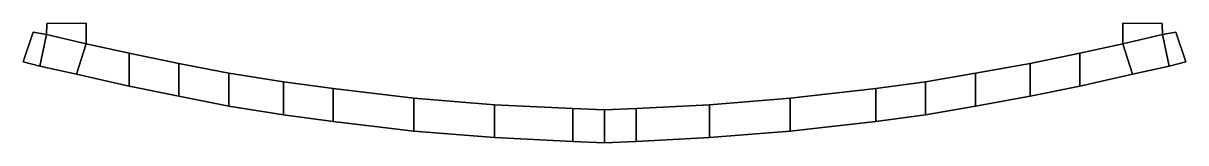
# Model space of a CAD drawing. Extents: x -118 to 118, y -24 to 0.
import ezdxf

# ---------------------------------------------------------------- set-up
doc = ezdxf.new("R2010")
doc.units = 0
doc.layers.add('METAL', color=40, linetype='CONTINUOUS')

msp = doc.modelspace()

# ---------------------------------------------------------------- meshes
at = {"layer": 'METAL'}
mesh = msp.add_polyface(dxfattribs=at)
corners = [(118.42, -7.89, 3.74), (118.42, -7.89, 3.74), (118.42, -7.89, 3.74), (118.42, -7.89, -3.5), (118.42, -7.89, -3.5), (118.42, -7.89, -3.5), (116.38, -1.81, 3.74), (116.38, -1.81, 3.74), (116.38, -1.81, 3.74), (116.38, -1.81, -3.5), (116.38, -1.81, -3.5), (116.38, -1.81, -3.5), (115.03, -8.76, 3.74), (115.03, -8.76, 3.74), (115.03, -8.76, -3.5), (115.03, -8.76, -3.5), (113.67, -2.3, 3.74), (113.67, -2.3, 3.74), (113.67, -2.3, 3.74), (113.67, -2.3, -3.5), (113.67, -2.3, -3.5), (113.67, -2.3, -3.5), (113.65, -0.04, 3.74), (113.65, -0.04, 3.74), (113.65, -0.04, 3.74), (113.65, -0.04, -3.5), (113.65, -0.04, -3.5), (113.65, -0.04, -3.5), (107.58, -10.38, 3.74), (107.58, -10.38, 3.74), (107.58, -10.38, -3.5), (107.58, -10.38, -3.5), (105.65, 0, -3.5), (105.65, 0, -3.5), (105.65, 0, -3.5), (105.65, 0, 3.74), (105.65, 0, 3.74), (105.65, 0, 3.74), (105.61, -4.2, -3.5), (105.61, -4.2, -3.5), (105.61, -4.2, -3.5), (105.61, -4.2, 3.74), (105.61, -4.2, 3.74), (105.61, -4.2, 3.74), (96.91, -12.82, 3.74), (96.91, -12.82, 3.74), (96.91, -6.11, 3.74), (96.91, -6.11, 3.74), (96.91, -12.82, -3.5), (96.91, -12.82, -3.5), (96.91, -6.11, -3.5), (96.91, -6.11, -3.5), (86.77, -14.91, 3.74), (86.77, -14.91, 3.74), (86.77, -8.2, 3.74), (86.77, -8.2, 3.74), (86.77, -14.91, -3.5), (86.77, -14.91, -3.5), (86.77, -8.2, -3.5), (86.77, -8.2, -3.5), (75.64, -16.93, 3.74), (75.64, -16.93, 3.74), (75.64, -10.22, 3.74), (75.64, -10.22, 3.74), (75.64, -16.93, -3.5), (75.64, -16.93, -3.5), (75.64, -10.22, -3.5), (75.64, -10.22, -3.5), (65.5, -18.69, 3.74), (65.5, -18.69, 3.74), (65.5, -11.98, 3.74), (65.5, -11.98, 3.74), (65.5, -18.69, -3.5), (65.5, -18.69, -3.5), (65.5, -11.98, -3.5), (65.5, -11.98, -3.5), (55.37, -20.04, 3.74), (55.37, -20.04, 3.74), (55.37, -13.33, 3.74), (55.37, -13.33, 3.74), (55.37, -20.04, -3.5), (55.37, -20.04, -3.5), (55.37, -13.33, -3.5), (55.37, -13.33, -3.5), (37.97, -22.01, 3.74), (37.97, -22.01, 3.74), (37.97, -15.3, 3.74), (37.97, -15.3, 3.74), (37.97, -22.01, -3.5), (37.97, -22.01, -3.5), (37.97, -15.3, -3.5), (37.97, -15.3, -3.5), (21.57, -23.34, 3.74), (21.57, -23.34, 3.74), (21.57, -16.63, 3.74), (21.57, -16.63, 3.74), (21.57, -23.34, -3.5), (21.57, -23.34, -3.5), (21.57, -16.63, -3.5), (21.57, -16.63, -3.5), (6.68, -24.1, 3.74), (6.68, -24.1, 3.74), (6.68, -17.39, 3.74), (6.68, -17.39, 3.74), (6.68, -24.1, -3.5), (6.68, -24.1, -3.5), (6.68, -17.39, -3.5), (6.68, -17.39, -3.5), (0.21, -24.39, 3.74), (0.21, -24.39, 3.74), (0.21, -17.68, 3.74), (0.21, -17.68, 3.74), (0.21, -24.39, -3.5), (0.21, -24.39, -3.5), (0.21, -17.68, -3.5), (0.21, -17.68, -3.5), (-6.26, -24.1, 3.74), (-6.26, -24.1, 3.74), (-6.26, -17.39, 3.74), (-6.26, -17.39, 3.74), (-6.26, -24.1, -3.5), (-6.26, -24.1, -3.5), (-6.26, -17.39, -3.5), (-6.26, -17.39, -3.5), (-22.16, -23.34, 3.74), (-22.16, -23.34, 3.74), (-22.16, -16.63, 3.74), (-22.16, -16.63, 3.74), (-22.16, -23.34, -3.5), (-22.16, -23.34, -3.5), (-22.16, -16.63, -3.5), (-22.16, -16.63, -3.5), (-38.55, -15.3, 3.74), (-38.55, -15.3, 3.74), (-38.55, -22.01, -3.5), (-38.55, -22.01, -3.5), (-38.55, -22.01, 3.74), (-38.55, -22.01, 3.74), (-38.55, -15.3, -3.5), (-38.55, -15.3, -3.5), (-54.95, -20.04, 3.74), (-54.95, -20.04, 3.74), (-54.95, -13.33, 3.74), (-54.95, -13.33, 3.74), (-54.95, -20.04, -3.5), (-54.95, -20.04, -3.5), (-54.95, -13.33, -3.5), (-54.95, -13.33, -3.5), (-65.09, -18.69, 3.74), (-65.09, -18.69, 3.74), (-65.09, -11.98, 3.74), (-65.09, -11.98, 3.74), (-65.09, -18.69, -3.5), (-65.09, -18.69, -3.5), (-65.09, -11.98, -3.5), (-65.09, -11.98, -3.5), (-76.22, -16.93, 3.74), (-76.22, -16.93, 3.74), (-76.22, -10.22, 3.74), (-76.22, -10.22, 3.74), (-76.22, -16.93, -3.5), (-76.22, -16.93, -3.5), (-76.22, -10.22, -3.5), (-76.22, -10.22, -3.5), (-86.35, -8.2, 3.74), (-86.35, -8.2, 3.74), (-86.35, -14.91, -3.5), (-86.35, -14.91, -3.5), (-86.35, -14.91, 3.74), (-86.35, -14.91, 3.74), (-86.35, -8.2, -3.5), (-86.35, -8.2, -3.5), (-96.49, -6.11, 3.74), (-96.49, -6.11, 3.74), (-96.49, -12.82, -3.5), (-96.49, -12.82, -3.5), (-96.49, -12.82, 3.74), (-96.49, -12.82, 3.74), (-96.49, -6.11, -3.5), (-96.49, -6.11, -3.5), (-105.2, -4.2, 3.74), (-105.2, -4.2, 3.74), (-105.2, -4.2, 3.74), (-105.2, -4.2, -3.5), (-105.2, -4.2, -3.5), (-105.2, -4.2, -3.5), (-105.23, 0, 3.74), (-105.23, 0, 3.74), (-105.23, 0, 3.74), (-105.23, 0, -3.5), (-105.23, 0, -3.5), (-105.23, 0, -3.5), (-107.16, -10.38, -3.5), (-107.16, -10.38, -3.5), (-107.16, -10.38, 3.74), (-107.16, -10.38, 3.74), (-113.23, -0.04, 3.74), (-113.23, -0.04, 3.74), (-113.23, -0.04, 3.74), (-113.23, -0.04, -3.5), (-113.23, -0.04, -3.5), (-113.23, -0.04, -3.5), (-113.26, -2.3, 3.74), (-113.26, -2.3, 3.74), (-113.26, -2.3, 3.74), (-113.26, -2.3, -3.5), (-113.26, -2.3, -3.5), (-113.26, -2.3, -3.5), (-114.61, -8.76, 3.74), (-114.61, -8.76, 3.74), (-114.61, -8.76, -3.5), (-114.61, -8.76, -3.5), (-115.96, -1.81, 3.74), (-115.96, -1.81, 3.74), (-115.96, -1.81, 3.74), (-115.96, -1.81, -3.5), (-115.96, -1.81, -3.5), (-115.96, -1.81, -3.5), (-118, -7.89, 3.74), (-118, -7.89, 3.74), (-118, -7.89, 3.74), (-118, -7.89, -3.5), (-118, -7.89, -3.5), (-118, -7.89, -3.5)]
mesh.append_faces([[corners[k] for k in face] for face in [(126, 130, 138, 132), (129, 125, 137, 135), (131, 128, 134, 139), (214, 217, 223, 220), (200, 197, 188, 191), (170, 164, 158, 162), (154, 150, 142, 146), (209, 211, 193, 195), (169, 167, 161, 157), (149, 153, 145, 141), (210, 206, 185, 192), (166, 171, 163, 160), (152, 155, 147, 144), (182, 203, 208, 194), (159, 165, 168, 156), (143, 151, 148, 140), (119, 127, 124, 116), (215, 212, 202, 205), (172, 178, 184, 181), (219, 222, 211, 209), (175, 177, 195, 193), (221, 216, 206, 210), (179, 174, 192, 185), (203, 213, 218, 208), (194, 176, 173, 182), (203, 182, 187, 196), (180, 183, 189, 186), (185, 206, 199, 190), (207, 204, 198, 201), (111, 114, 122, 118), (118, 122, 130, 126), (146, 142, 132, 138), (112, 109, 117, 121), (121, 117, 125, 129), (141, 145, 135, 137), (115, 113, 120, 123), (123, 120, 128, 131), (144, 147, 139, 134), (133, 143, 140, 136), (127, 133, 136, 124), (116, 108, 110, 119), (178, 172, 164, 170), (162, 158, 150, 154), (177, 175, 167, 169), (157, 161, 153, 149), (174, 179, 171, 166), (160, 163, 155, 152), (165, 173, 176, 168), (151, 159, 156, 148), (95, 87, 91, 99), (96, 88, 84, 92), (98, 90, 89, 97), (6, 0, 3, 9), (26, 32, 35, 23), (59, 67, 63, 55), (75, 83, 79, 71), (12, 28, 30, 14), (52, 60, 64, 56), (68, 76, 80, 72), (15, 31, 38, 20), (57, 65, 66, 58), (73, 81, 82, 74), (41, 29, 13, 17), (62, 61, 53, 54), (78, 77, 69, 70), (102, 101, 93, 94), (11, 21, 18, 8), (47, 42, 39, 51), (1, 12, 14, 4), (48, 30, 28, 44), (5, 15, 20, 10), (50, 38, 31, 49), (17, 13, 2, 7), (29, 41, 46, 45), (17, 24, 36, 41), (43, 37, 34, 40), (38, 33, 27, 20), (19, 25, 22, 16), (111, 103, 107, 114), (103, 95, 99, 107), (83, 91, 87, 79), (112, 104, 100, 109), (104, 96, 92, 100), (76, 84, 88, 80), (115, 106, 105, 113), (106, 98, 97, 105), (81, 89, 90, 82), (86, 85, 77, 78), (94, 93, 85, 86), (101, 102, 110, 108), (51, 59, 55, 47), (67, 75, 71, 63), (44, 52, 56, 48), (60, 68, 72, 64), (49, 57, 58, 50), (65, 73, 74, 66), (54, 53, 45, 46), (70, 69, 61, 62)]])

doc.saveas('drawing.dxf')
